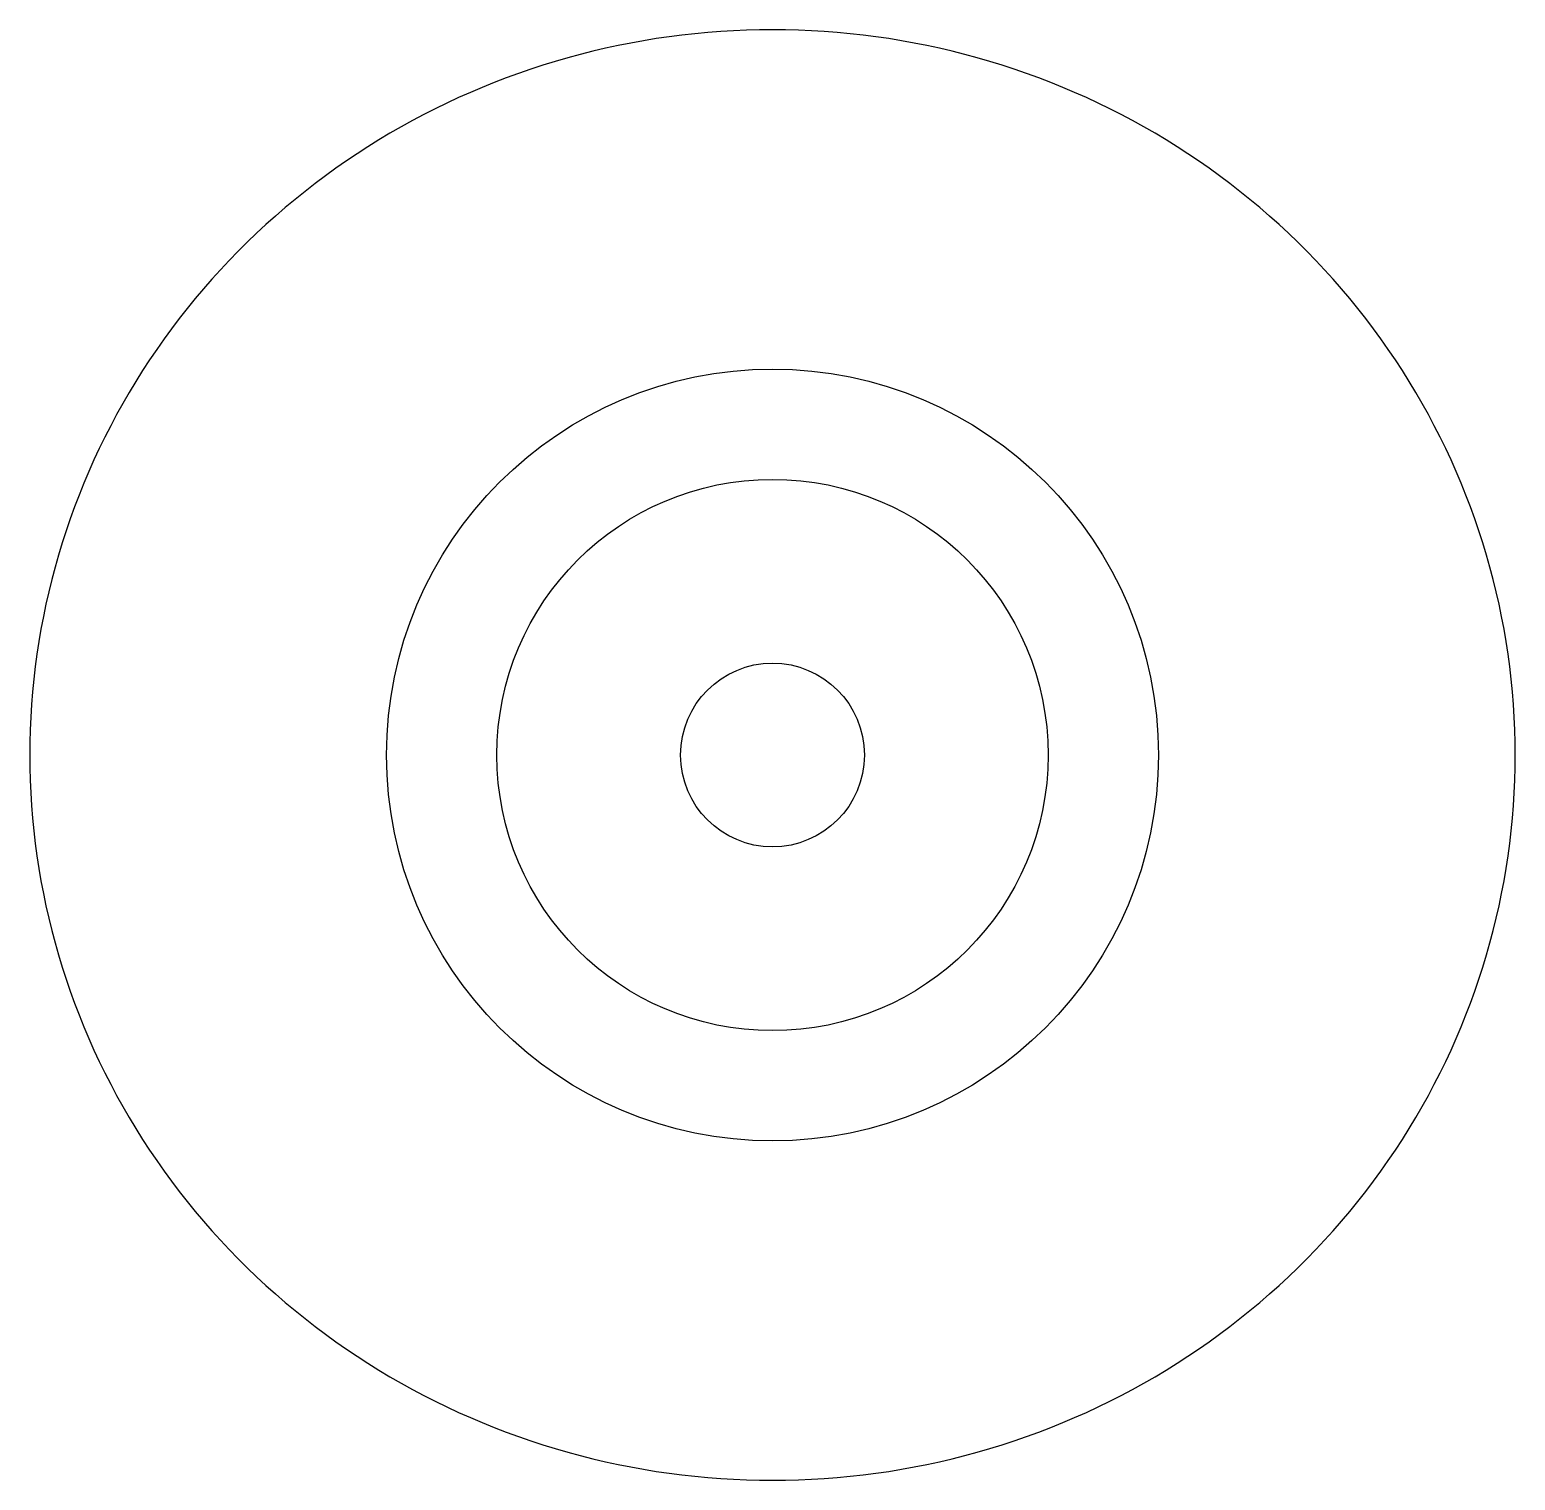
# Model space of a CAD drawing. Header units: millimetres. Extents: x -40.4 to 40.4, y -39.5 to 39.5.
import ezdxf

# ---------------------------------------------------------------- set-up
doc = ezdxf.new("R2010")
doc.units = ezdxf.units.MM

msp = doc.modelspace()

# ---------------------------------------------------------------- linework, layer by layer
at = {"layer": 'BEARING'}
msp.add_circle((0, 0), 21, dxfattribs=at)
at = {"layer": 'BORE'}
msp.add_circle((0, 0), 5, dxfattribs=at)
at = {"layer": 'CAM'}
msp.add_lwpolyline([(40.42, 0), (40.414, 0.689), (40.395, 1.377), (40.365, 2.066), (40.322, 2.753), (40.266, 3.44), (40.199, 4.126), (40.119, 4.81), (40.027, 5.493), (39.922, 6.174), (39.806, 6.854), (39.677, 7.531), (39.537, 8.206), (39.384, 8.879), (39.219, 9.549), (39.043, 10.216), (38.854, 10.879), (38.654, 11.54), (38.442, 12.197), (38.218, 12.85), (37.982, 13.5), (37.735, 14.145), (37.477, 14.786), (37.207, 15.422), (36.926, 16.054), (36.633, 16.681), (36.329, 17.303), (36.014, 17.919), (35.689, 18.53), (35.352, 19.135), (35.005, 19.735), (34.647, 20.329), (34.278, 20.916), (33.899, 21.497), (33.51, 22.071), (33.11, 22.639), (32.7, 23.2), (32.281, 23.754), (31.851, 24.3), (31.412, 24.839), (30.964, 25.371), (30.505, 25.895), (30.038, 26.411), (29.561, 26.918), (29.076, 27.418), (28.581, 27.91), (28.078, 28.392), (27.566, 28.867), (27.046, 29.332), (26.518, 29.788), (25.981, 30.236), (25.437, 30.674), (24.885, 31.103), (24.325, 31.522), (23.758, 31.932), (23.184, 32.332), (22.603, 32.722), (22.014, 33.102), (21.419, 33.472), (20.818, 33.832), (20.21, 34.182), (19.596, 34.521), (18.976, 34.85), (18.35, 35.168), (17.719, 35.475), (17.082, 35.772), (16.44, 36.058), (15.793, 36.332), (15.142, 36.596), (14.485, 36.848), (13.824, 37.09), (13.159, 37.32), (12.49, 37.538), (11.818, 37.745), (11.141, 37.941), (10.461, 38.125), (9.778, 38.298), (9.093, 38.458), (8.404, 38.607), (7.712, 38.745), (7.019, 38.87), (6.323, 38.984), (5.625, 39.086), (4.926, 39.176), (4.225, 39.254), (3.523, 39.32), (2.82, 39.374), (2.115, 39.416), (1.411, 39.446), (0.705, 39.464), (0, 39.47), (-0.705, 39.464), (-1.411, 39.446), (-2.115, 39.416), (-2.82, 39.374), (-3.523, 39.32), (-4.225, 39.254), (-4.926, 39.176), (-5.625, 39.086), (-6.323, 38.984), (-7.019, 38.87), (-7.712, 38.745), (-8.404, 38.607), (-9.093, 38.458), (-9.778, 38.298), (-10.461, 38.125), (-11.141, 37.941), (-11.818, 37.745), (-12.49, 37.538), (-13.159, 37.32), (-13.824, 37.09), (-14.485, 36.848), (-15.142, 36.596), (-15.793, 36.332), (-16.44, 36.058), (-17.082, 35.772), (-17.719, 35.475), (-18.35, 35.168), (-18.976, 34.85), (-19.596, 34.521), (-20.21, 34.182), (-20.818, 33.832), (-21.419, 33.472), (-22.014, 33.102), (-22.603, 32.722), (-23.184, 32.332), (-23.758, 31.932), (-24.325, 31.522), (-24.885, 31.103), (-25.437, 30.674), (-25.981, 30.236), (-26.518, 29.788), (-27.046, 29.332), (-27.566, 28.867), (-28.078, 28.392), (-28.581, 27.91), (-29.076, 27.418), (-29.561, 26.918), (-30.038, 26.411), (-30.505, 25.895), (-30.964, 25.371), (-31.412, 24.839), (-31.851, 24.3), (-32.281, 23.754), (-32.7, 23.2), (-33.11, 22.639), (-33.51, 22.071), (-33.899, 21.497), (-34.278, 20.916), (-34.647, 20.329), (-35.005, 19.735), (-35.352, 19.135), (-35.689, 18.53), (-36.014, 17.919), (-36.329, 17.303), (-36.633, 16.681), (-36.926, 16.054), (-37.207, 15.422), (-37.477, 14.786), (-37.735, 14.145), (-37.982, 13.5), (-38.218, 12.85), (-38.442, 12.197), (-38.654, 11.54), (-38.854, 10.879), (-39.043, 10.216), (-39.219, 9.549), (-39.384, 8.879), (-39.537, 8.206), (-39.677, 7.531), (-39.806, 6.854), (-39.922, 6.174), (-40.027, 5.493), (-40.119, 4.81), (-40.199, 4.126), (-40.266, 3.44), (-40.322, 2.753), (-40.365, 2.066), (-40.395, 1.377), (-40.414, 0.689), (-40.42, 0), (-40.414, -0.689), (-40.395, -1.377), (-40.365, -2.066), (-40.322, -2.753), (-40.266, -3.44), (-40.199, -4.126), (-40.119, -4.81), (-40.027, -5.493), (-39.922, -6.174), (-39.806, -6.854), (-39.677, -7.531), (-39.537, -8.206), (-39.384, -8.879), (-39.219, -9.549), (-39.043, -10.216), (-38.854, -10.879), (-38.654, -11.54), (-38.442, -12.197), (-38.218, -12.85), (-37.982, -13.5), (-37.735, -14.145), (-37.477, -14.786), (-37.207, -15.422), (-36.926, -16.054), (-36.633, -16.681), (-36.329, -17.303), (-36.014, -17.919), (-35.689, -18.53), (-35.352, -19.135), (-35.005, -19.735), (-34.647, -20.329), (-34.278, -20.916), (-33.899, -21.497), (-33.51, -22.071), (-33.11, -22.639), (-32.7, -23.2), (-32.281, -23.754), (-31.851, -24.3), (-31.412, -24.839), (-30.964, -25.371), (-30.505, -25.895), (-30.038, -26.411), (-29.561, -26.918), (-29.076, -27.418), (-28.581, -27.91), (-28.078, -28.392), (-27.566, -28.867), (-27.046, -29.332), (-26.518, -29.788), (-25.981, -30.236), (-25.437, -30.674), (-24.885, -31.103), (-24.325, -31.522), (-23.758, -31.932), (-23.184, -32.332), (-22.603, -32.722), (-22.014, -33.102), (-21.419, -33.472), (-20.818, -33.832), (-20.21, -34.182), (-19.596, -34.521), (-18.976, -34.85), (-18.35, -35.168), (-17.719, -35.475), (-17.082, -35.772), (-16.44, -36.058), (-15.793, -36.332), (-15.142, -36.596), (-14.485, -36.848), (-13.824, -37.09), (-13.159, -37.32), (-12.49, -37.538), (-11.818, -37.745), (-11.141, -37.941), (-10.461, -38.125), (-9.778, -38.298), (-9.093, -38.458), (-8.404, -38.607), (-7.712, -38.745), (-7.019, -38.87), (-6.323, -38.984), (-5.625, -39.086), (-4.926, -39.176), (-4.225, -39.254), (-3.523, -39.32), (-2.82, -39.374), (-2.115, -39.416), (-1.411, -39.446), (-0.705, -39.464), (0, -39.47), (0.705, -39.464), (1.411, -39.446), (2.115, -39.416), (2.82, -39.374), (3.523, -39.32), (4.225, -39.254), (4.926, -39.176), (5.625, -39.086), (6.323, -38.984), (7.019, -38.87), (7.712, -38.745), (8.404, -38.607), (9.093, -38.458), (9.778, -38.298), (10.461, -38.125), (11.141, -37.941), (11.818, -37.745), (12.49, -37.538), (13.159, -37.32), (13.824, -37.09), (14.485, -36.848), (15.142, -36.596), (15.793, -36.332), (16.44, -36.058), (17.082, -35.772), (17.719, -35.475), (18.35, -35.168), (18.976, -34.85), (19.596, -34.521), (20.21, -34.182), (20.818, -33.832), (21.419, -33.472), (22.014, -33.102), (22.603, -32.722), (23.184, -32.332), (23.758, -31.932), (24.325, -31.522), (24.885, -31.103), (25.437, -30.674), (25.981, -30.236), (26.518, -29.788), (27.046, -29.332), (27.566, -28.867), (28.078, -28.392), (28.581, -27.91), (29.076, -27.418), (29.561, -26.918), (30.038, -26.411), (30.505, -25.895), (30.964, -25.371), (31.412, -24.839), (31.851, -24.3), (32.281, -23.754), (32.7, -23.2), (33.11, -22.639), (33.51, -22.071), (33.899, -21.497), (34.278, -20.916), (34.647, -20.329), (35.005, -19.735), (35.352, -19.135), (35.689, -18.53), (36.014, -17.919), (36.329, -17.303), (36.633, -16.681), (36.926, -16.054), (37.207, -15.422), (37.477, -14.786), (37.735, -14.145), (37.982, -13.5), (38.218, -12.85), (38.442, -12.197), (38.654, -11.54), (38.854, -10.879), (39.043, -10.216), (39.219, -9.549), (39.384, -8.879), (39.537, -8.206), (39.677, -7.531), (39.806, -6.854), (39.922, -6.174), (40.027, -5.493), (40.119, -4.81), (40.199, -4.126), (40.266, -3.44), (40.322, -2.753), (40.365, -2.066), (40.395, -1.377), (40.414, -0.689), (40.42, 0)], close=True, dxfattribs=at)
at = {"layer": 'HUB'}
msp.add_circle((0, 0), 15, dxfattribs=at)

doc.saveas('drawing.dxf')
